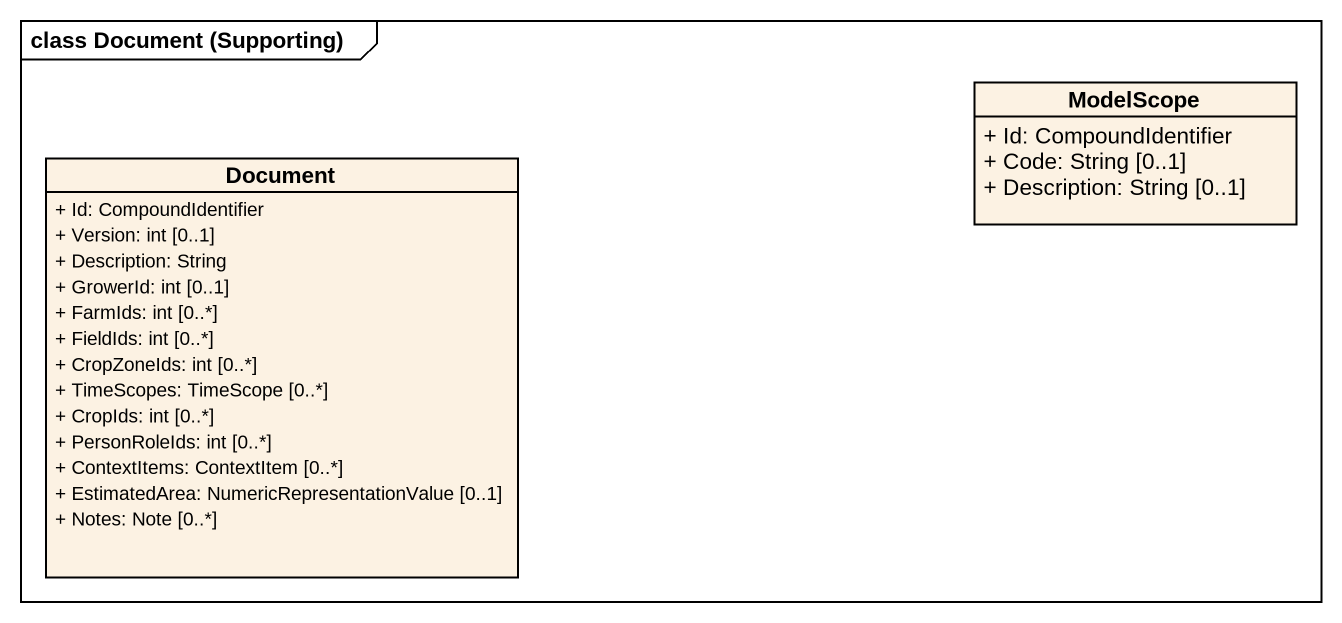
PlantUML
@startuml
mainframe class Document (Supporting)
hide circle
hide empty members
skinparam classAttributeIconSize 0
class Document {
  + Id: CompoundIdentifier
  + Version: int [0..1]
  + Description: String
  + GrowerId: int [0..1]
  + FarmIds: int [0..*]
  + FieldIds: int [0..*]
  + CropZoneIds: int [0..*]
  + TimeScopes: TimeScope [0..*]
  + CropIds: int [0..*]
  + PersonRoleIds: int [0..*]
  + ContextItems: ContextItem [0..*]
  + EstimatedArea: NumericRepresentationValue [0..1]
  + Notes: Note [0..*]
}
class ModelScope {
  + Id: CompoundIdentifier
  + Code: String [0..1]
  + Description: String [0..1]
}
@enduml
